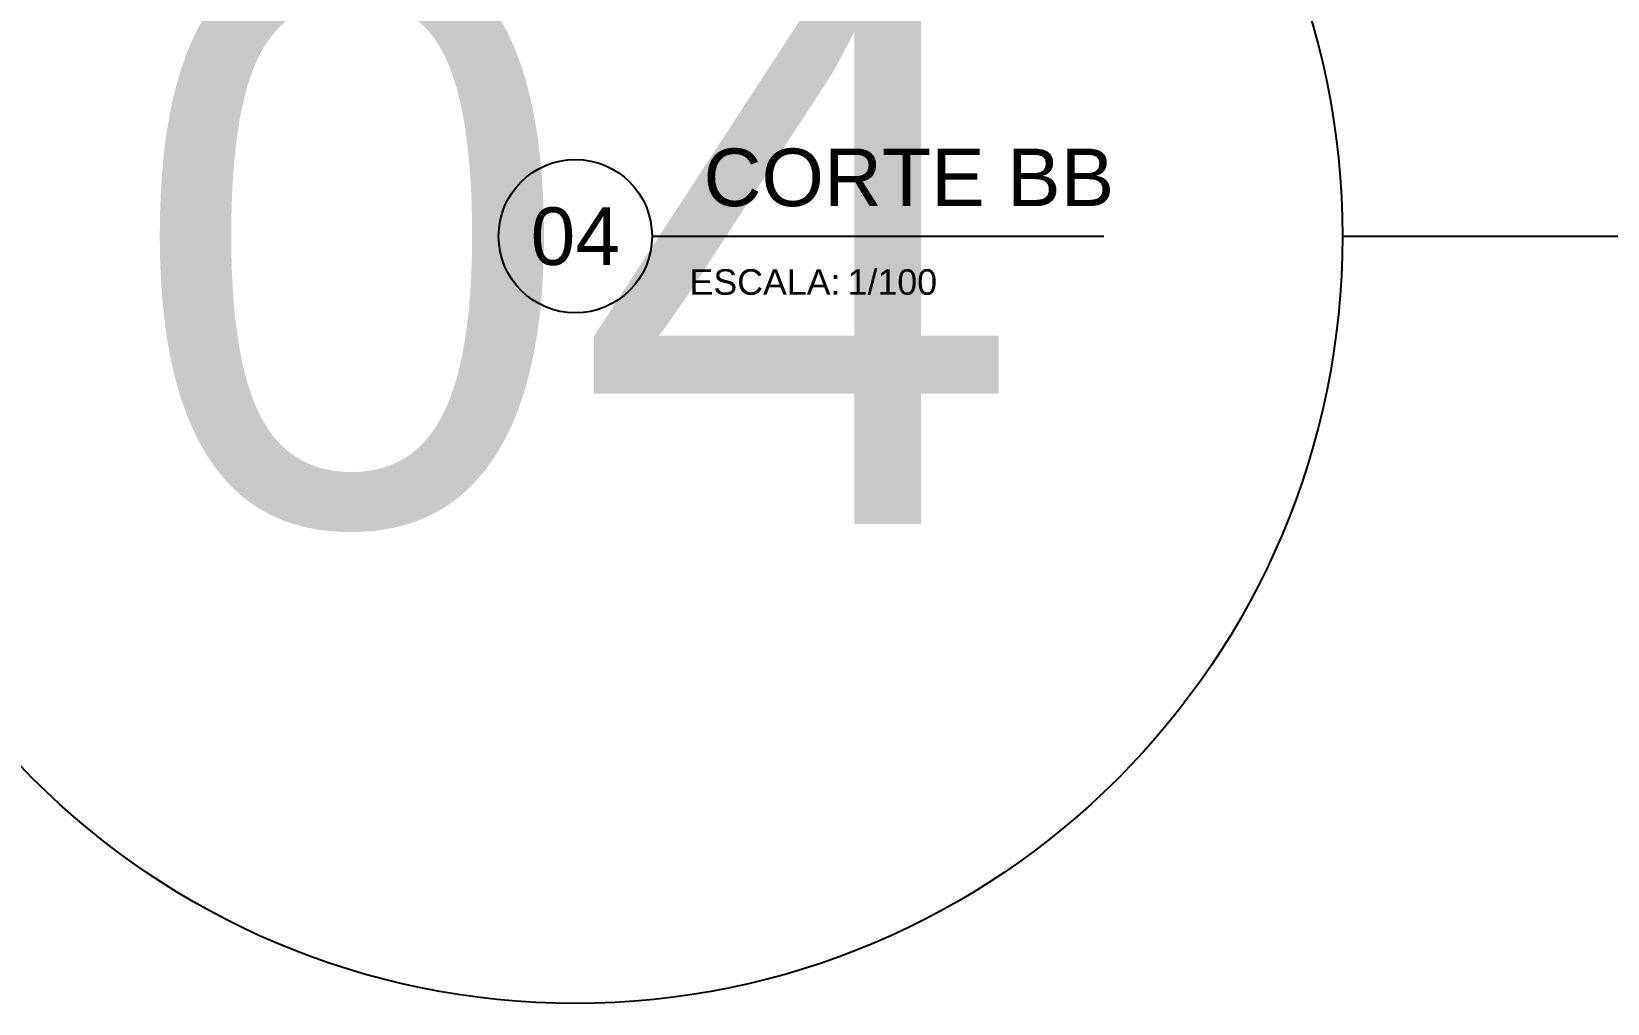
# Model space of a CAD drawing. Header units: metres. Extents: x 47723 to 48001, y 23322 to 23573.
# Drawn here: x 47818.22 to 47830.55, y 23443.62 to 23451.22 of the extents above; entities that cross this region are included whole.
import ezdxf
from ezdxf.enums import TextEntityAlignment as Align

# ---------------------------------------------------------------- set-up
doc = ezdxf.new("R2010")
doc.units = ezdxf.units.M
doc.header["$LTSCALE"] = 0.25
for name, color, linetype in [('0 @ 0.1', 7, 'Continuous'), ('0 @ 1', 7, 'Continuous'), ('SIMB_02', 2, 'Continuous'), ('SIMB_TXT', 1, 'Continuous')]:
    doc.layers.add(name, color=color, linetype=linetype)
doc.styles.add('SIMB', font='arial.ttf')

# ---------------------------------------------------------------- blocks, each defined once
blk = doc.blocks.new('*U49')
at = {"layer": 'SIMB_02'}
blk.add_line((6, 0), (41.33, 0), dxfattribs=at)
blk.add_circle((0, 0), 6, dxfattribs=at)
at = {"layer": 'SIMB_TXT', "style": 'SIMB'}
blk.add_text('ESCALA:', height=2, dxfattribs=at).set_placement((8.936, -4.582))
blk.add_attdef('TITULO_DO_DESENHO', text='', height=4.5, dxfattribs=at).set_placement((10.022, 1), align=Align.BOTTOM_LEFT)
blk.add_attdef('NUM', text='', height=4.5, dxfattribs=at).set_placement((0, 0), align=Align.MIDDLE_CENTER)
blk.add_attdef('ESCALA', (21.304, -4.582), '', height=2, dxfattribs=at)
blk = doc.blocks.new('*U664')
at = {"layer": '0 @ 0.1', "xscale": 0.1, "yscale": 0.1, "zscale": 0.1}
blk.add_blockref('*U49', (47822.472, 23449.619), dxfattribs=at).add_auto_attribs({'TITULO_DO_DESENHO': 'CORTE BB', 'NUM': '04', 'ESCALA': '1/100'})
at = {"layer": '0 @ 1'}
ref = blk.add_blockref('*U49', (47822.472, 23449.619), dxfattribs=at)
ref.add_attrib('NUM', '04', dxfattribs={"layer": 'SIMB_TXT', "height": 4.5, "style": 'SIMB'}).set_placement((47822.472, 23449.619), align=Align.MIDDLE_CENTER)

msp = doc.modelspace()

# ---------------------------------------------------------------- block references
msp.add_blockref('*U664', (0, 0))

doc.saveas('drawing.dxf')
